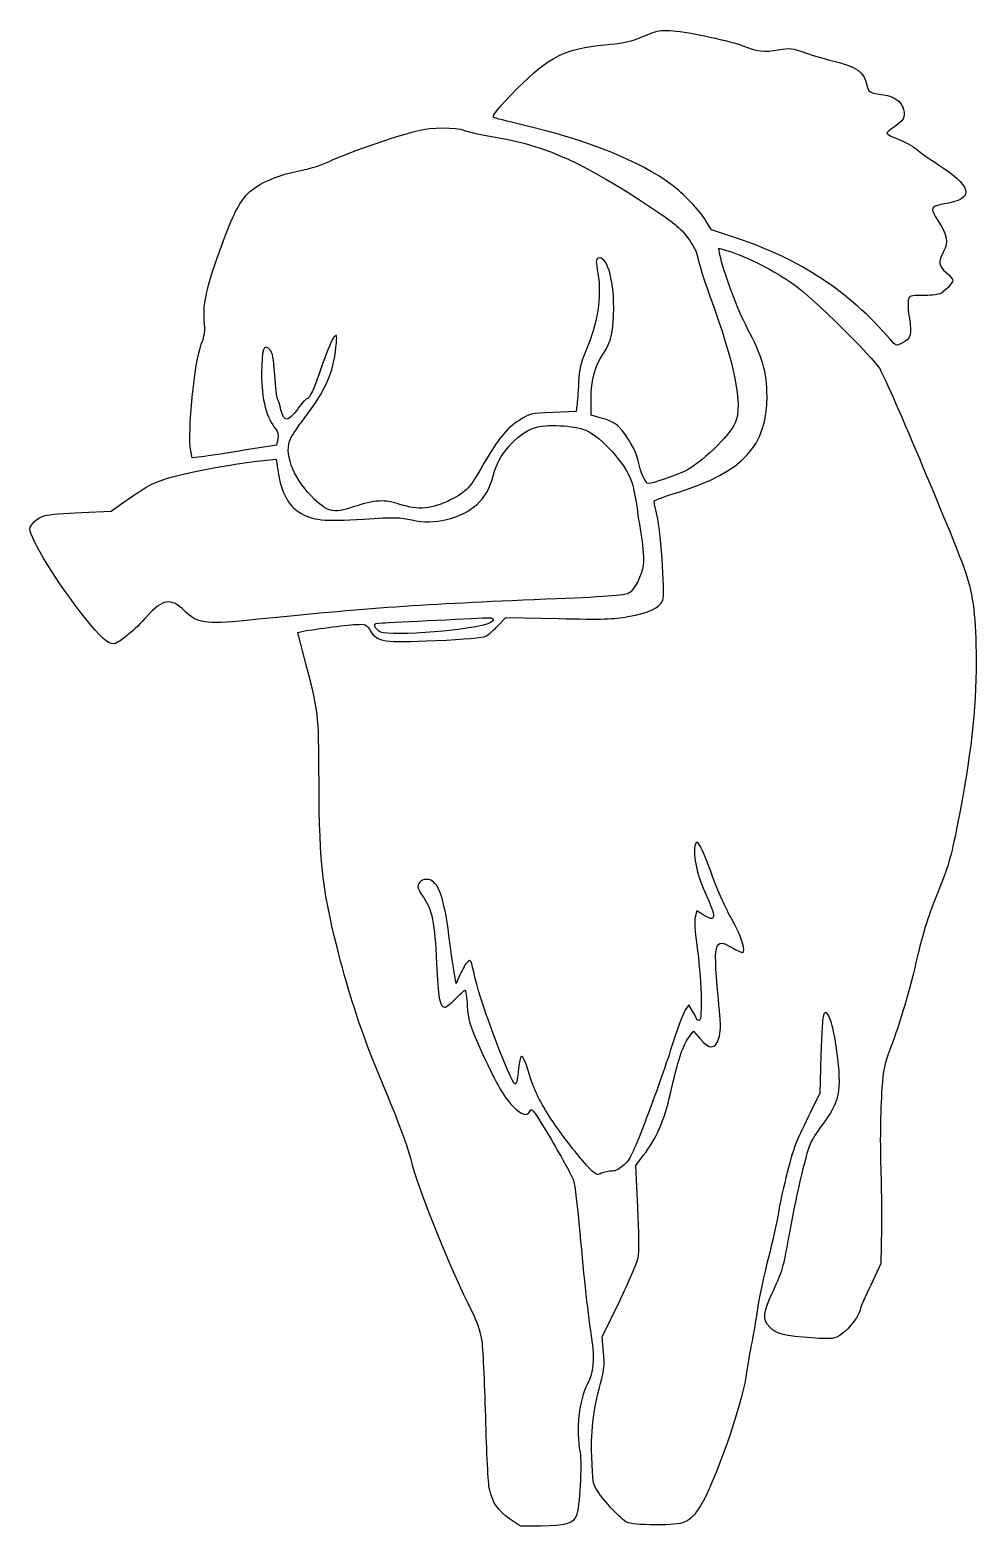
# Model space of a CAD drawing. Header units: centimetres. Extents: x -11.1 to 6.6, y -15.8 to 12.2.
import ezdxf

# ---------------------------------------------------------------- set-up
doc = ezdxf.new("R2010")
doc.units = ezdxf.units.CM
doc.header["$MEASUREMENT"] = 0
doc.layers.add('Layer 1', color=7, linetype='Continuous')

msp = doc.modelspace()

# ---------------------------------------------------------------- linework, layer by layer
at = {"layer": 'Layer 1'}
for points, knots in [([(0.52917, 12.192), (0.46214, 12.16378), (0.32456, 12.11086), (0.22225, 12.06853), (0.22225, 12.06853), (0.10936, 12.02267), (-0.11994, 11.98034), (-0.37394, 11.95917), (-0.37394, 11.95917), (-1.12183, 11.88861), (-1.43227, 11.73339), (-2.01788, 11.14073), (-2.01788, 11.14073), (-2.37066, 10.78442), (-2.49413, 10.63273), (-2.46238, 10.59745), (-2.46238, 10.59745), (-2.4518, 10.59039), (-2.20838, 10.52689), (-1.92616, 10.45987), (-1.92616, 10.45987), (-0.72672, 10.18118), (0.29634, 9.77195), (0.86431, 9.34509), (0.86431, 9.34509), (1.10067, 9.1687), (1.37937, 8.8759), (1.51342, 8.66423), (1.51342, 8.66423), (1.51342, 8.66423), (1.62278, 8.49137), (1.62278, 8.49137), (1.62278, 8.49137), (1.62278, 8.49137), (2.08845, 8.33615), (2.08845, 8.33615), (2.08845, 8.33615), (3.2632, 7.95162), (4.19806, 7.33779), (4.96359, 6.44526), (4.96359, 6.44526), (5.07648, 6.31473), (5.08001, 6.31473), (5.18584, 6.36765), (5.18584, 6.36765), (5.34812, 6.45232), (5.37281, 6.5264), (5.32695, 6.82979), (5.32695, 6.82979), (5.30226, 6.97796), (5.2952, 7.13671), (5.30578, 7.18257), (5.30578, 7.18257), (5.32695, 7.26018), (5.34459, 7.26724), (5.56684, 7.26371), (5.56684, 7.26371), (5.69737, 7.26018), (5.84553, 7.27429), (5.89492, 7.29546), (5.89492, 7.29546), (5.98664, 7.33074), (6.13834, 7.49302), (6.13834, 7.55299), (6.13834, 7.55299), (6.13834, 7.57063), (6.0819, 7.63413), (6.01487, 7.6941), (6.01487, 7.6941), (5.87023, 7.82463), (5.86318, 7.88813), (5.96548, 8.08568), (5.96548, 8.08568), (6.0572, 8.2656), (6.03604, 8.38907), (5.87376, 8.6466), (5.87376, 8.6466), (5.69384, 8.92882), (5.69384, 8.92529), (6.06426, 8.99585), (6.06426, 8.99585), (6.54757, 9.08757), (6.48054, 9.32393), (5.85612, 9.72257), (5.85612, 9.72257), (5.71148, 9.81429), (5.53156, 9.94129), (5.45748, 10.00479), (5.45748, 10.00479), (5.3834, 10.06476), (5.22817, 10.14943), (5.11529, 10.19176), (5.11529, 10.19176), (4.99887, 10.23409), (4.90362, 10.28348), (4.90362, 10.30112), (4.90362, 10.30112), (4.90362, 10.32229), (4.96712, 10.3752), (5.04473, 10.42459), (5.04473, 10.42459), (5.21759, 10.53395), (5.2564, 10.60451), (5.21406, 10.74915), (5.21406, 10.74915), (5.17525, 10.90084), (5.04473, 10.99257), (4.84364, 11.02079), (4.84364, 11.02079), (4.57553, 11.0596), (4.55436, 11.07371), (4.52967, 11.20423), (4.52967, 11.20423), (4.48381, 11.45117), (4.33211, 11.55701), (3.88409, 11.65931), (3.88409, 11.65931), (3.75709, 11.69106), (3.52778, 11.75456), (3.37962, 11.80748), (3.37962, 11.80748), (3.12562, 11.8992), (3.09387, 11.90273), (2.86809, 11.86392), (2.86809, 11.86392), (2.61409, 11.81806), (2.45887, 11.83923), (2.20487, 11.94153), (2.20487, 11.94153), (2.01084, 12.0262), (1.1924, 12.19906), (0.89959, 12.22375), (0.89959, 12.22375), (0.73026, 12.23786), (0.61384, 12.22728), (0.52917, 12.192)], [0, 0, 0, 0, 0.02857143, 0.02857143, 0.02857143, 0.02857143, 0.05714286, 0.05714286, 0.05714286, 0.05714286, 0.08571429, 0.08571429, 0.08571429, 0.08571429, 0.11428571, 0.11428571, 0.11428571, 0.11428571, 0.14285714, 0.14285714, 0.14285714, 0.14285714, 0.17142857, 0.17142857, 0.17142857, 0.17142857, 0.2, 0.2, 0.2, 0.2, 0.22857143, 0.22857143, 0.22857143, 0.22857143, 0.25714286, 0.25714286, 0.25714286, 0.25714286, 0.28571429, 0.28571429, 0.28571429, 0.28571429, 0.31428571, 0.31428571, 0.31428571, 0.31428571, 0.34285714, 0.34285714, 0.34285714, 0.34285714, 0.37142857, 0.37142857, 0.37142857, 0.37142857, 0.4, 0.4, 0.4, 0.4, 0.42857143, 0.42857143, 0.42857143, 0.42857143, 0.45714286, 0.45714286, 0.45714286, 0.45714286, 0.48571429, 0.48571429, 0.48571429, 0.48571429, 0.51428571, 0.51428571, 0.51428571, 0.51428571, 0.54285714, 0.54285714, 0.54285714, 0.54285714, 0.57142857, 0.57142857, 0.57142857, 0.57142857, 0.6, 0.6, 0.6, 0.6, 0.62857143, 0.62857143, 0.62857143, 0.62857143, 0.65714286, 0.65714286, 0.65714286, 0.65714286, 0.68571429, 0.68571429, 0.68571429, 0.68571429, 0.71428571, 0.71428571, 0.71428571, 0.71428571, 0.74285714, 0.74285714, 0.74285714, 0.74285714, 0.77142857, 0.77142857, 0.77142857, 0.77142857, 0.8, 0.8, 0.8, 0.8, 0.82857143, 0.82857143, 0.82857143, 0.82857143, 0.85714286, 0.85714286, 0.85714286, 0.85714286, 0.88571429, 0.88571429, 0.88571429, 0.88571429, 0.91428571, 0.91428571, 0.91428571, 0.91428571, 0.94285714, 0.94285714, 0.94285714, 0.94285714, 1, 1, 1, 1]), ([(-3.89467, 10.3505), (-4.25098, 10.26583), (-5.334, 9.88483), (-5.53861, 9.77547), (-5.53861, 9.77547), (-5.65855, 9.71197), (-5.87728, 9.64494), (-6.10305, 9.59908), (-6.10305, 9.59908), (-6.55461, 9.50736), (-6.93208, 9.3345), (-7.10141, 9.13694), (-7.10141, 9.13694), (-7.26016, 8.94997), (-7.36952, 8.71713), (-7.60235, 8.07155), (-7.60235, 8.07155), (-7.84224, 7.40127), (-7.90574, 7.11552), (-7.88104, 6.79097), (-7.88104, 6.79097), (-7.8634, 6.58636), (-7.87398, 6.50875), (-7.93748, 6.35), (-7.93748, 6.35), (-8.06448, 6.02544), (-8.19854, 4.69547), (-8.13504, 4.35681), (-8.13504, 4.35681), (-8.13504, 4.35681), (-8.11035, 4.22275), (-8.11035, 4.22275), (-8.11035, 4.22275), (-8.11035, 4.22275), (-7.92691, 4.24392), (-7.92691, 4.24392), (-7.92691, 4.24392), (-7.8246, 4.2545), (-7.4683, 4.31095), (-7.13669, 4.36386), (-7.13669, 4.36386), (-7.13669, 4.36386), (-6.52638, 4.46264), (-6.52638, 4.46264), (-6.52638, 4.46264), (-6.52638, 4.46264), (-6.50521, 4.57906), (-6.50521, 4.57906), (-6.50521, 4.57906), (-6.4911, 4.65667), (-6.49815, 4.71312), (-6.53696, 4.75545), (-6.53696, 4.75545), (-6.71688, 4.96359), (-6.8086, 5.31284), (-6.8086, 5.80673), (-6.8086, 5.80673), (-6.8086, 6.25476), (-6.76627, 6.3747), (-6.65338, 6.2477), (-6.65338, 6.2477), (-6.60046, 6.19126), (-6.58282, 6.09248), (-6.56166, 5.77498), (-6.56166, 5.77498), (-6.54755, 5.55273), (-6.52638, 5.35517), (-6.51227, 5.33048), (-6.51227, 5.33048), (-6.49816, 5.30579), (-6.46641, 5.21406), (-6.44524, 5.12234), (-6.44524, 5.12234), (-6.38527, 4.88951), (-6.31824, 4.89303), (-6.13832, 5.1294), (-6.13832, 5.1294), (-6.06071, 5.23876), (-5.97957, 5.32696), (-5.96193, 5.32696), (-5.96193, 5.32696), (-5.90901, 5.32696), (-5.83493, 5.49629), (-5.6656, 5.98313), (-5.6656, 5.98313), (-5.57741, 6.23007), (-5.48216, 6.45585), (-5.45041, 6.4876), (-5.45041, 6.4876), (-5.39397, 6.54052), (-5.39044, 6.52641), (-5.41513, 6.2971), (-5.41513, 6.2971), (-5.46452, 5.81732), (-5.61269, 5.48571), (-6.01132, 4.95654), (-6.01132, 4.95654), (-6.11715, 4.82248), (-6.22651, 4.65668), (-6.26179, 4.58965), (-6.26179, 4.58965), (-6.39585, 4.32507), (-6.23357, 3.87351), (-5.87373, 3.50309), (-5.87373, 3.50309), (-5.58445, 3.20676), (-5.46804, 3.17501), (-5.09056, 3.30201), (-5.09056, 3.30201), (-4.68134, 3.43607), (-4.50142, 3.44665), (-4.21567, 3.3514), (-4.21567, 3.3514), (-3.86995, 3.23498), (-3.61595, 3.25968), (-3.26317, 3.43959), (-3.26317, 3.43959), (-2.95978, 3.59481), (-2.91039, 3.65126), (-2.64934, 4.10987), (-2.64934, 4.10987), (-2.38476, 4.56495), (-2.2119, 4.78015), (-1.98612, 4.92479), (-1.98612, 4.92479), (-1.78856, 5.05179), (-1.77445, 5.05179), (-1.35112, 5.07296), (-1.35112, 5.07296), (-1.35112, 5.07296), (-0.9172, 5.0906), (-0.9172, 5.0906), (-0.9172, 5.0906), (-0.9172, 5.0906), (-0.90309, 5.19996), (-0.90309, 5.19996), (-0.90309, 5.19996), (-0.89251, 5.25993), (-0.8784, 5.45396), (-0.87134, 5.62682), (-0.87134, 5.62682), (-0.85723, 5.89493), (-0.83606, 5.99018), (-0.73376, 6.22654), (-0.73376, 6.22654), (-0.51857, 6.71337), (-0.4339, 7.25312), (-0.50798, 7.67293), (-0.50798, 7.67293), (-0.55031, 7.90576), (-0.54679, 7.94457), (-0.50445, 7.96221), (-0.50445, 7.96221), (-0.34923, 8.02218), (-0.21164, 7.59179), (-0.21164, 7.03088), (-0.21164, 7.03088), (-0.21164, 6.60755), (-0.26103, 6.38882), (-0.40567, 6.17716), (-0.40567, 6.17716), (-0.56795, 5.94433), (-0.63498, 5.69033), (-0.63498, 5.32697), (-0.63498, 5.32697), (-0.63498, 5.32697), (-0.63498, 5.02005), (-0.63498, 5.02005), (-0.63498, 5.02005), (-0.63498, 5.02005), (-0.41979, 4.96008), (-0.41979, 4.96008), (-0.41979, 4.96008), (-0.28573, 4.9248), (-0.17285, 4.86483), (-0.1164, 4.80486), (-0.1164, 4.80486), (0.05293, 4.62142), (0.21521, 4.33567), (0.24696, 4.16633), (0.24696, 4.16633), (0.28224, 3.96877), (0.38454, 3.73947), (0.43746, 3.73947), (0.43746, 3.73947), (0.50096, 3.73947), (0.93488, 3.88411), (1.11127, 3.96878), (1.11127, 3.96878), (1.4076, 4.10636), (1.96146, 4.63553), (2.06377, 4.87895), (2.06377, 4.87895), (2.20841, 5.2282), (2.06377, 5.94787), (1.59105, 7.24962), (1.59105, 7.24962), (1.47816, 7.56006), (1.37586, 7.88462), (1.36174, 7.97281), (1.36174, 7.97281), (1.3441, 8.07864), (1.28766, 8.19506), (1.17124, 8.34675), (1.17124, 8.34675), (1.03718, 8.52667), (0.91018, 8.6325), (0.47627, 8.91825), (0.47627, 8.91825), (-0.75492, 9.73669), (-1.46401, 10.06125), (-2.35654, 10.21647), (-2.35654, 10.21647), (-2.64229, 10.26233), (-2.9351, 10.32583), (-3.00918, 10.35405), (-3.00918, 10.35405), (-3.17499, 10.42108), (-3.61596, 10.41755), (-3.89465, 10.35052), (-3.89465, 10.35052), (-3.89465, 10.35052), (-3.89467, 10.3505), (-3.89467, 10.3505)], [0, 0, 0, 0, 0.01754386, 0.01754386, 0.01754386, 0.01754386, 0.03508772, 0.03508772, 0.03508772, 0.03508772, 0.05263158, 0.05263158, 0.05263158, 0.05263158, 0.07017544, 0.07017544, 0.07017544, 0.07017544, 0.0877193, 0.0877193, 0.0877193, 0.0877193, 0.10526316, 0.10526316, 0.10526316, 0.10526316, 0.12280702, 0.12280702, 0.12280702, 0.12280702, 0.14035088, 0.14035088, 0.14035088, 0.14035088, 0.15789474, 0.15789474, 0.15789474, 0.15789474, 0.1754386, 0.1754386, 0.1754386, 0.1754386, 0.19298246, 0.19298246, 0.19298246, 0.19298246, 0.21052632, 0.21052632, 0.21052632, 0.21052632, 0.22807018, 0.22807018, 0.22807018, 0.22807018, 0.24561404, 0.24561404, 0.24561404, 0.24561404, 0.26315789, 0.26315789, 0.26315789, 0.26315789, 0.28070175, 0.28070175, 0.28070175, 0.28070175, 0.29824561, 0.29824561, 0.29824561, 0.29824561, 0.31578947, 0.31578947, 0.31578947, 0.31578947, 0.33333333, 0.33333333, 0.33333333, 0.33333333, 0.35087719, 0.35087719, 0.35087719, 0.35087719, 0.36842105, 0.36842105, 0.36842105, 0.36842105, 0.38596491, 0.38596491, 0.38596491, 0.38596491, 0.40350877, 0.40350877, 0.40350877, 0.40350877, 0.42105263, 0.42105263, 0.42105263, 0.42105263, 0.43859649, 0.43859649, 0.43859649, 0.43859649, 0.45614035, 0.45614035, 0.45614035, 0.45614035, 0.47368421, 0.47368421, 0.47368421, 0.47368421, 0.49122807, 0.49122807, 0.49122807, 0.49122807, 0.50877193, 0.50877193, 0.50877193, 0.50877193, 0.52631579, 0.52631579, 0.52631579, 0.52631579, 0.54385965, 0.54385965, 0.54385965, 0.54385965, 0.56140351, 0.56140351, 0.56140351, 0.56140351, 0.57894737, 0.57894737, 0.57894737, 0.57894737, 0.59649123, 0.59649123, 0.59649123, 0.59649123, 0.61403509, 0.61403509, 0.61403509, 0.61403509, 0.63157895, 0.63157895, 0.63157895, 0.63157895, 0.64912281, 0.64912281, 0.64912281, 0.64912281, 0.66666667, 0.66666667, 0.66666667, 0.66666667, 0.68421053, 0.68421053, 0.68421053, 0.68421053, 0.70175439, 0.70175439, 0.70175439, 0.70175439, 0.71929825, 0.71929825, 0.71929825, 0.71929825, 0.73684211, 0.73684211, 0.73684211, 0.73684211, 0.75438596, 0.75438596, 0.75438596, 0.75438596, 0.77192982, 0.77192982, 0.77192982, 0.77192982, 0.78947368, 0.78947368, 0.78947368, 0.78947368, 0.80701754, 0.80701754, 0.80701754, 0.80701754, 0.8245614, 0.8245614, 0.8245614, 0.8245614, 0.84210526, 0.84210526, 0.84210526, 0.84210526, 0.85964912, 0.85964912, 0.85964912, 0.85964912, 0.87719298, 0.87719298, 0.87719298, 0.87719298, 0.89473684, 0.89473684, 0.89473684, 0.89473684, 0.9122807, 0.9122807, 0.9122807, 0.9122807, 0.92982456, 0.92982456, 0.92982456, 0.92982456, 0.94736842, 0.94736842, 0.94736842, 0.94736842, 0.96491228, 0.96491228, 0.96491228, 0.96491228, 1, 1, 1, 1]), ([(1.778, 8.02569), (1.83797, 7.71877), (2.10256, 7.00616), (2.28953, 6.65338), (2.28953, 6.65338), (2.57528, 6.11716), (2.65995, 5.82788), (2.65995, 5.37985), (2.65995, 5.37985), (2.66348, 4.44852), (2.20487, 3.95463), (1.00542, 3.58068), (1.00542, 3.58068), (0.77259, 3.5066), (0.5715, 3.43604), (0.55386, 3.42546), (0.55386, 3.42546), (0.53975, 3.41135), (0.55386, 3.32315), (0.58208, 3.22438), (0.58208, 3.22438), (0.66322, 2.95627), (0.75847, 1.67921), (0.70555, 1.55221), (0.70555, 1.55221), (0.64911, 1.41463), (0.45155, 1.3229), (0.05291, 1.24882), (0.05291, 1.24882), (-0.21873, 1.19943), (-0.40923, 1.19238), (-1.24884, 1.21354), (-1.24884, 1.21354), (-1.24884, 1.21354), (-2.23309, 1.23471), (-2.23309, 1.23471), (-2.23309, 1.23471), (-2.23309, 1.23471), (-2.37773, 1.07949), (-2.37773, 1.07949), (-2.37773, 1.07949), (-2.45887, 0.99482), (-2.56117, 0.90663), (-2.60704, 0.88193), (-2.60704, 0.88193), (-2.66348, 0.85371), (-2.9951, 0.82549), (-3.5419, 0.80079), (-3.5419, 0.80079), (-4.53673, 0.75846), (-4.63198, 0.77257), (-4.76604, 0.97718), (-4.76604, 0.97718), (-4.85071, 1.10771), (-4.85776, 1.11124), (-5.04473, 1.10065), (-5.04473, 1.10065), (-5.22817, 1.09007), (-5.88787, 1.0054), (-6.0572, 0.97012), (-6.0572, 0.97012), (-6.0572, 0.97012), (-6.13128, 0.95248), (-6.13128, 0.95248), (-6.13128, 0.95248), (-6.13128, 0.95248), (-6.01134, 0.48681), (-6.01134, 0.48681), (-6.01134, 0.48681), (-5.72912, -0.58916), (-5.74323, -0.49391), (-5.73265, -1.85211), (-5.73265, -1.85211), (-5.72559, -3.43255), (-5.66562, -3.91233), (-5.32696, -5.2035), (-5.32696, -5.2035), (-5.15057, -5.87731), (-4.92479, -6.56522), (-4.69196, -7.12614), (-4.69196, -7.12614), (-4.19454, -8.33617), (-4.08518, -8.62545), (-3.97229, -9.04878), (-3.97229, -9.04878), (-3.83118, -9.585), (-3.25968, -10.982), (-2.86104, -11.77575), (-2.86104, -11.77575), (-2.77285, -11.94861), (-2.70582, -12.14969), (-2.68112, -12.29433), (-2.68112, -12.29433), (-2.65995, -12.42486), (-2.6282, -13.07044), (-2.61056, -13.73366), (-2.61056, -13.73366), (-2.59292, -14.39688), (-2.56117, -15.01072), (-2.54, -15.09185), (-2.54, -15.09185), (-2.47297, -15.36349), (-2.38125, -15.50107), (-2.16253, -15.64924), (-2.16253, -15.64924), (-2.16253, -15.64924), (-1.95792, -15.78682), (-1.95792, -15.78682), (-1.95792, -15.78682), (-1.95792, -15.78682), (-1.56986, -15.78682), (-1.56986, -15.78682), (-1.56986, -15.78682), (-1.13594, -15.78682), (-0.96661, -15.73743), (-0.91369, -15.59985), (-0.91369, -15.59985), (-0.85019, -15.43757), (-0.80433, -14.62266), (-0.84313, -14.40393), (-0.84313, -14.40393), (-0.92427, -13.9806), (-0.8643, -13.43379), (-0.70555, -13.12335), (-0.70555, -13.12335), (-0.59266, -12.9011), (-0.56797, -12.67179), (-0.62088, -12.31902), (-0.62088, -12.31902), (-0.69849, -11.80749), (-0.76905, -11.17602), (-0.84666, -10.28702), (-0.84666, -10.28702), (-0.88899, -9.82488), (-0.94191, -9.38391), (-0.9666, -9.30983), (-0.9666, -9.30983), (-0.99129, -9.23575), (-1.17827, -8.89708), (-1.37935, -8.55489), (-1.37935, -8.55489), (-1.69332, -8.02572), (-1.74977, -7.94458), (-1.77799, -8.00808), (-1.77799, -8.00808), (-1.82738, -8.12097), (-1.94027, -8.09275), (-2.10255, -7.92341), (-2.10255, -7.92341), (-2.28599, -7.72938), (-2.43416, -7.4648), (-2.71991, -6.82627), (-2.71991, -6.82627), (-2.91747, -6.38177), (-2.94216, -6.30416), (-2.95627, -6.03958), (-2.95627, -6.03958), (-2.96333, -5.88083), (-2.98449, -5.7503), (-2.99508, -5.7503), (-2.99508, -5.7503), (-3.00919, -5.7503), (-3.09033, -5.82086), (-3.175, -5.90905), (-3.175, -5.90905), (-3.25967, -5.99724), (-3.35139, -6.0678), (-3.37608, -6.0678), (-3.37608, -6.0678), (-3.47133, -6.0678), (-3.50308, -5.89847), (-3.5313, -5.2423), (-3.5313, -5.2423), (-3.56305, -4.49441), (-3.61597, -4.2263), (-3.77824, -4.00758), (-3.77824, -4.00758), (-3.83468, -3.92997), (-3.88055, -3.83825), (-3.88055, -3.8065), (-3.88055, -3.8065), (-3.88055, -3.72183), (-3.79236, -3.66186), (-3.68299, -3.67597), (-3.68299, -3.67597), (-3.50307, -3.69714), (-3.39018, -4.00758), (-3.29846, -4.72725), (-3.29846, -4.72725), (-3.26671, -4.9495), (-3.2279, -5.24231), (-3.20674, -5.37989), (-3.20674, -5.37989), (-3.20674, -5.37989), (-3.16441, -5.62683), (-3.16441, -5.62683), (-3.16441, -5.62683), (-3.16441, -5.62683), (-3.0868, -5.45044), (-3.0868, -5.45044), (-3.0868, -5.45044), (-3.04447, -5.35166), (-2.98449, -5.25288), (-2.95274, -5.22466), (-2.95274, -5.22466), (-2.88218, -5.16822), (-2.89277, -5.1541), (-2.80457, -5.53158), (-2.80457, -5.53158), (-2.69168, -6.029), (-2.14488, -7.47539), (-2.06021, -7.50361), (-2.06021, -7.50361), (-2.03552, -7.51067), (-2.01435, -7.42953), (-2.00024, -7.28489), (-2.00024, -7.28489), (-1.96496, -6.90036), (-1.92616, -6.89331), (-1.8168, -7.25314), (-1.8168, -7.25314), (-1.71449, -7.59533), (-1.61924, -7.79289), (-1.42169, -8.10686), (-1.42169, -8.10686), (-1.2453, -8.38203), (-0.92075, -8.80536), (-0.71261, -9.03467), (-0.71261, -9.03467), (-0.5468, -9.21459), (-0.53269, -9.22164), (-0.4445, -9.17931), (-0.4445, -9.17931), (-0.39158, -9.15462), (-0.30339, -9.13698), (-0.24342, -9.13698), (-0.24342, -9.13698), (-0.17639, -9.13698), (-0.09878, -9.09817), (-0.01764, -9.02056), (-0.01764, -9.02056), (0.08467, -8.92884), (0.15522, -8.78773), (0.37042, -8.22681), (0.37042, -8.22681), (0.51506, -7.85287), (0.73025, -7.24962), (0.84667, -6.88625), (0.84667, -6.88625), (0.96309, -6.52289), (1.09009, -6.18069), (1.12536, -6.12425), (1.12536, -6.12425), (1.12536, -6.12425), (1.19239, -6.02194), (1.19239, -6.02194), (1.19239, -6.02194), (1.19239, -6.02194), (1.26647, -6.14188), (1.26647, -6.14188), (1.26647, -6.14188), (1.3088, -6.20891), (1.34055, -6.27241), (1.34055, -6.28652), (1.34055, -6.28652), (1.34055, -6.30416), (1.36172, -6.31474), (1.38994, -6.31474), (1.38994, -6.31474), (1.45697, -6.31474), (1.42875, -5.47513), (1.34408, -4.90363), (1.34408, -4.90363), (1.30527, -4.63552), (1.29469, -4.45913), (1.31233, -4.38152), (1.31233, -4.38152), (1.31233, -4.38152), (1.34408, -4.2651), (1.34408, -4.2651), (1.34408, -4.2651), (1.34408, -4.2651), (1.4605, -4.33566), (1.4605, -4.33566), (1.4605, -4.33566), (1.71097, -4.49088), (1.71803, -4.40269), (1.49578, -3.9088), (1.49578, -3.9088), (1.3335, -3.54897), (1.25942, -3.16797), (1.31939, -3.01274), (1.31939, -3.01274), (1.34056, -2.95982), (1.35114, -2.96335), (1.41111, -3.0586), (1.41111, -3.0586), (1.44639, -3.11857), (1.54869, -3.36904), (1.64042, -3.61952), (1.64042, -3.61952), (1.72861, -3.86999), (1.89089, -4.22983), (2.00025, -4.42033), (2.00025, -4.42033), (2.17664, -4.73783), (2.27894, -5.04475), (2.20133, -5.04475), (2.20133, -5.04475), (2.18369, -5.04475), (2.09902, -5.00594), (2.01436, -4.95656), (2.01436, -4.95656), (1.66158, -4.75195), (1.64394, -4.82603), (1.76389, -6.08545), (1.76389, -6.08545), (1.79564, -6.42412), (1.79564, -6.53701), (1.75683, -6.64989), (1.75683, -6.64989), (1.6898, -6.85803), (1.57691, -6.86156), (1.41111, -6.664), (1.41111, -6.664), (1.41111, -6.664), (1.28058, -6.51583), (1.28058, -6.51583), (1.28058, -6.51583), (1.28058, -6.51583), (1.19239, -6.63577), (1.19239, -6.63577), (1.19239, -6.63577), (1.08303, -6.78394), (0.98778, -7.06969), (0.8502, -7.68352), (0.8502, -7.68352), (0.73378, -8.19505), (0.58914, -8.52666), (0.3422, -8.84769), (0.3422, -8.84769), (0.3422, -8.84769), (0.20109, -9.03466), (0.20109, -9.03466), (0.20109, -9.03466), (0.20109, -9.03466), (0.2399, -9.81783), (0.2399, -9.81783), (0.2399, -9.81783), (0.26107, -10.2835), (0.26459, -10.6645), (0.24696, -10.75975), (0.24696, -10.75975), (0.22932, -10.84794), (0.07057, -11.21483), (-0.10582, -11.57819), (-0.10582, -11.57819), (-0.10582, -11.57819), (-0.42685, -12.24141), (-0.42685, -12.24141), (-0.42685, -12.24141), (-0.42685, -12.24141), (-0.40216, -12.53422), (-0.40216, -12.53422), (-0.40216, -12.53422), (-0.38452, -12.75294), (-0.39158, -12.87641), (-0.43391, -13.02105), (-0.43391, -13.02105), (-0.58913, -13.55022), (-0.63852, -13.95238), (-0.62441, -14.48155), (-0.62441, -14.48155), (-0.60677, -14.95427), (-0.59972, -15.00719), (-0.51858, -15.12713), (-0.51858, -15.12713), (-0.39158, -15.32469), (-0.07408, -15.65982), (0.03175, -15.71274), (0.03175, -15.71274), (0.09172, -15.74449), (0.27869, -15.76213), (0.58208, -15.76213), (0.58208, -15.76213), (1.12889, -15.76566), (1.20297, -15.73391), (1.41464, -15.40582), (1.41464, -15.40582), (1.66158, -15.02482), (2.19075, -13.51846), (2.26131, -12.99988), (2.26131, -12.99988), (2.27895, -12.8623), (2.32481, -12.59419), (2.36362, -12.40016), (2.36362, -12.40016), (2.40243, -12.20613), (2.45887, -11.88158), (2.48709, -11.67697), (2.48709, -11.67697), (2.51884, -11.47236), (2.60351, -11.06666), (2.68112, -10.77739), (2.68112, -10.77739), (2.7552, -10.48458), (2.8434, -10.09653), (2.87515, -9.91308), (2.87515, -9.91308), (2.94923, -9.47211), (3.12209, -8.7983), (3.21029, -8.58664), (3.21029, -8.58664), (3.25262, -8.49139), (3.36904, -8.24797), (3.46782, -8.04689), (3.46782, -8.04689), (3.46782, -8.04689), (3.65126, -7.68), (3.65126, -7.68), (3.65126, -7.68), (3.65126, -7.68), (3.6689, -6.97092), (3.6689, -6.97092), (3.6689, -6.97092), (3.67948, -6.55111), (3.70065, -6.23361), (3.72534, -6.19481), (3.72534, -6.19481), (3.7959, -6.07839), (3.90173, -6.38531), (3.96876, -6.89331), (3.96876, -6.89331), (4.06754, -7.63414), (4.02168, -7.85287), (3.67948, -8.29737), (3.67948, -8.29737), (3.59481, -8.41026), (3.49956, -8.55843), (3.47134, -8.62545), (3.47134, -8.62545), (3.3902, -8.81948), (3.18559, -9.70848), (3.06917, -10.38228), (3.06917, -10.38228), (2.97392, -10.92203), (2.94217, -11.03139), (2.78695, -11.35947), (2.78695, -11.35947), (2.58234, -11.79339), (2.56823, -11.90628), (2.70934, -12.05797), (2.70934, -12.05797), (2.83634, -12.19203), (2.98803, -12.23083), (3.49956, -12.26258), (3.49956, -12.26258), (3.90878, -12.28727), (3.91584, -12.28727), (4.05695, -12.19202), (4.05695, -12.19202), (4.20159, -12.09677), (4.40973, -11.81455), (4.40973, -11.7193), (4.40973, -11.7193), (4.40973, -11.69108), (4.49792, -11.48999), (4.60376, -11.27127), (4.60376, -11.27127), (4.60376, -11.27127), (4.79426, -10.8691), (4.79426, -10.8691), (4.79426, -10.8691), (4.79426, -10.8691), (4.80132, -10.20588), (4.80132, -10.20588), (4.80132, -10.20588), (4.80485, -9.84252), (4.80132, -9.38391), (4.79426, -9.18988), (4.79426, -9.18988), (4.77309, -8.63602), (4.78015, -8.02571), (4.8119, -7.58474), (4.8119, -7.58474), (4.83659, -7.24255), (4.86129, -7.1226), (4.97418, -6.82627), (4.97418, -6.82627), (5.1541, -6.3606), (5.33049, -5.7503), (5.48571, -5.08355), (5.48571, -5.08355), (5.56685, -4.72372), (5.67974, -4.36388), (5.81732, -4.02522), (5.81732, -4.02522), (6.06074, -3.42197), (6.10307, -3.2738), (6.22301, -2.6635), (6.22301, -2.6635), (6.48407, -1.33), (6.57579, -0.52567), (6.57579, 0.42331), (6.57579, 0.42331), (6.57226, 1.23117), (6.5264, 1.63334), (6.37823, 2.08137), (6.37823, 2.08137), (6.23006, 2.53293), (4.93537, 5.60915), (4.77662, 5.88079), (4.77662, 5.88079), (4.64609, 6.10657), (3.5172, 7.21782), (3.15737, 7.47535), (3.15737, 7.47535), (2.81518, 7.71877), (2.2472, 8.00804), (1.94381, 8.09271), (1.94381, 8.09271), (1.94381, 8.09271), (1.75684, 8.14915), (1.75684, 8.14915), (1.75684, 8.14915), (1.75684, 8.14915), (1.77801, 8.02568), (1.77801, 8.02568), (1.77801, 8.02568), (1.77801, 8.02568), (1.778, 8.02569), (1.778, 8.02569)], [0, 0, 0, 0, 0.00746269, 0.00746269, 0.00746269, 0.00746269, 0.01492537, 0.01492537, 0.01492537, 0.01492537, 0.02238806, 0.02238806, 0.02238806, 0.02238806, 0.02985075, 0.02985075, 0.02985075, 0.02985075, 0.03731343, 0.03731343, 0.03731343, 0.03731343, 0.04477612, 0.04477612, 0.04477612, 0.04477612, 0.05223881, 0.05223881, 0.05223881, 0.05223881, 0.05970149, 0.05970149, 0.05970149, 0.05970149, 0.06716418, 0.06716418, 0.06716418, 0.06716418, 0.07462687, 0.07462687, 0.07462687, 0.07462687, 0.08208955, 0.08208955, 0.08208955, 0.08208955, 0.08955224, 0.08955224, 0.08955224, 0.08955224, 0.09701493, 0.09701493, 0.09701493, 0.09701493, 0.10447761, 0.10447761, 0.10447761, 0.10447761, 0.1119403, 0.1119403, 0.1119403, 0.1119403, 0.11940299, 0.11940299, 0.11940299, 0.11940299, 0.12686567, 0.12686567, 0.12686567, 0.12686567, 0.13432836, 0.13432836, 0.13432836, 0.13432836, 0.14179104, 0.14179104, 0.14179104, 0.14179104, 0.14925373, 0.14925373, 0.14925373, 0.14925373, 0.15671642, 0.15671642, 0.15671642, 0.15671642, 0.1641791, 0.1641791, 0.1641791, 0.1641791, 0.17164179, 0.17164179, 0.17164179, 0.17164179, 0.17910448, 0.17910448, 0.17910448, 0.17910448, 0.18656716, 0.18656716, 0.18656716, 0.18656716, 0.19402985, 0.19402985, 0.19402985, 0.19402985, 0.20149254, 0.20149254, 0.20149254, 0.20149254, 0.20895522, 0.20895522, 0.20895522, 0.20895522, 0.21641791, 0.21641791, 0.21641791, 0.21641791, 0.2238806, 0.2238806, 0.2238806, 0.2238806, 0.23134328, 0.23134328, 0.23134328, 0.23134328, 0.23880597, 0.23880597, 0.23880597, 0.23880597, 0.24626866, 0.24626866, 0.24626866, 0.24626866, 0.25373134, 0.25373134, 0.25373134, 0.25373134, 0.26119403, 0.26119403, 0.26119403, 0.26119403, 0.26865672, 0.26865672, 0.26865672, 0.26865672, 0.2761194, 0.2761194, 0.2761194, 0.2761194, 0.28358209, 0.28358209, 0.28358209, 0.28358209, 0.29104478, 0.29104478, 0.29104478, 0.29104478, 0.29850746, 0.29850746, 0.29850746, 0.29850746, 0.30597015, 0.30597015, 0.30597015, 0.30597015, 0.31343284, 0.31343284, 0.31343284, 0.31343284, 0.32089552, 0.32089552, 0.32089552, 0.32089552, 0.32835821, 0.32835821, 0.32835821, 0.32835821, 0.3358209, 0.3358209, 0.3358209, 0.3358209, 0.34328358, 0.34328358, 0.34328358, 0.34328358, 0.35074627, 0.35074627, 0.35074627, 0.35074627, 0.35820896, 0.35820896, 0.35820896, 0.35820896, 0.36567164, 0.36567164, 0.36567164, 0.36567164, 0.37313433, 0.37313433, 0.37313433, 0.37313433, 0.38059701, 0.38059701, 0.38059701, 0.38059701, 0.3880597, 0.3880597, 0.3880597, 0.3880597, 0.39552239, 0.39552239, 0.39552239, 0.39552239, 0.40298507, 0.40298507, 0.40298507, 0.40298507, 0.41044776, 0.41044776, 0.41044776, 0.41044776, 0.41791045, 0.41791045, 0.41791045, 0.41791045, 0.42537313, 0.42537313, 0.42537313, 0.42537313, 0.43283582, 0.43283582, 0.43283582, 0.43283582, 0.44029851, 0.44029851, 0.44029851, 0.44029851, 0.44776119, 0.44776119, 0.44776119, 0.44776119, 0.45522388, 0.45522388, 0.45522388, 0.45522388, 0.46268657, 0.46268657, 0.46268657, 0.46268657, 0.47014925, 0.47014925, 0.47014925, 0.47014925, 0.47761194, 0.47761194, 0.47761194, 0.47761194, 0.48507463, 0.48507463, 0.48507463, 0.48507463, 0.49253731, 0.49253731, 0.49253731, 0.49253731, 0.5, 0.5, 0.5, 0.5, 0.50746269, 0.50746269, 0.50746269, 0.50746269, 0.51492537, 0.51492537, 0.51492537, 0.51492537, 0.52238806, 0.52238806, 0.52238806, 0.52238806, 0.52985075, 0.52985075, 0.52985075, 0.52985075, 0.53731343, 0.53731343, 0.53731343, 0.53731343, 0.54477612, 0.54477612, 0.54477612, 0.54477612, 0.55223881, 0.55223881, 0.55223881, 0.55223881, 0.55970149, 0.55970149, 0.55970149, 0.55970149, 0.56716418, 0.56716418, 0.56716418, 0.56716418, 0.57462687, 0.57462687, 0.57462687, 0.57462687, 0.58208955, 0.58208955, 0.58208955, 0.58208955, 0.58955224, 0.58955224, 0.58955224, 0.58955224, 0.59701493, 0.59701493, 0.59701493, 0.59701493, 0.60447761, 0.60447761, 0.60447761, 0.60447761, 0.6119403, 0.6119403, 0.6119403, 0.6119403, 0.61940299, 0.61940299, 0.61940299, 0.61940299, 0.62686567, 0.62686567, 0.62686567, 0.62686567, 0.63432836, 0.63432836, 0.63432836, 0.63432836, 0.64179104, 0.64179104, 0.64179104, 0.64179104, 0.64925373, 0.64925373, 0.64925373, 0.64925373, 0.65671642, 0.65671642, 0.65671642, 0.65671642, 0.6641791, 0.6641791, 0.6641791, 0.6641791, 0.67164179, 0.67164179, 0.67164179, 0.67164179, 0.67910448, 0.67910448, 0.67910448, 0.67910448, 0.68656716, 0.68656716, 0.68656716, 0.68656716, 0.69402985, 0.69402985, 0.69402985, 0.69402985, 0.70149254, 0.70149254, 0.70149254, 0.70149254, 0.70895522, 0.70895522, 0.70895522, 0.70895522, 0.71641791, 0.71641791, 0.71641791, 0.71641791, 0.7238806, 0.7238806, 0.7238806, 0.7238806, 0.73134328, 0.73134328, 0.73134328, 0.73134328, 0.73880597, 0.73880597, 0.73880597, 0.73880597, 0.74626866, 0.74626866, 0.74626866, 0.74626866, 0.75373134, 0.75373134, 0.75373134, 0.75373134, 0.76119403, 0.76119403, 0.76119403, 0.76119403, 0.76865672, 0.76865672, 0.76865672, 0.76865672, 0.7761194, 0.7761194, 0.7761194, 0.7761194, 0.78358209, 0.78358209, 0.78358209, 0.78358209, 0.79104478, 0.79104478, 0.79104478, 0.79104478, 0.79850746, 0.79850746, 0.79850746, 0.79850746, 0.80597015, 0.80597015, 0.80597015, 0.80597015, 0.81343284, 0.81343284, 0.81343284, 0.81343284, 0.82089552, 0.82089552, 0.82089552, 0.82089552, 0.82835821, 0.82835821, 0.82835821, 0.82835821, 0.8358209, 0.8358209, 0.8358209, 0.8358209, 0.84328358, 0.84328358, 0.84328358, 0.84328358, 0.85074627, 0.85074627, 0.85074627, 0.85074627, 0.85820896, 0.85820896, 0.85820896, 0.85820896, 0.86567164, 0.86567164, 0.86567164, 0.86567164, 0.87313433, 0.87313433, 0.87313433, 0.87313433, 0.88059701, 0.88059701, 0.88059701, 0.88059701, 0.8880597, 0.8880597, 0.8880597, 0.8880597, 0.89552239, 0.89552239, 0.89552239, 0.89552239, 0.90298507, 0.90298507, 0.90298507, 0.90298507, 0.91044776, 0.91044776, 0.91044776, 0.91044776, 0.91791045, 0.91791045, 0.91791045, 0.91791045, 0.92537313, 0.92537313, 0.92537313, 0.92537313, 0.93283582, 0.93283582, 0.93283582, 0.93283582, 0.94029851, 0.94029851, 0.94029851, 0.94029851, 0.94776119, 0.94776119, 0.94776119, 0.94776119, 0.95522388, 0.95522388, 0.95522388, 0.95522388, 0.96268657, 0.96268657, 0.96268657, 0.96268657, 0.97014925, 0.97014925, 0.97014925, 0.97014925, 0.97761194, 0.97761194, 0.97761194, 0.97761194, 0.98507463, 0.98507463, 0.98507463, 0.98507463, 1, 1, 1, 1]), ([(-1.69686, 4.78719), (-2.04611, 4.65666), (-2.37419, 4.27566), (-2.46592, 3.90172), (-2.46592, 3.90172), (-2.52589, 3.6583), (-2.62114, 3.48544), (-2.77284, 3.35139), (-2.77284, 3.35139), (-3.08681, 3.07622), (-3.57717, 2.95981), (-3.99345, 3.05858), (-3.99345, 3.05858), (-4.20864, 3.1115), (-4.30742, 3.11502), (-4.89656, 3.07622), (-4.89656, 3.07622), (-5.64445, 3.02683), (-5.84906, 3.048), (-6.10306, 3.20322), (-6.10306, 3.20322), (-6.30414, 3.32316), (-6.44525, 3.59128), (-6.49817, 3.94758), (-6.49817, 3.94758), (-6.49817, 3.94758), (-6.53345, 4.19805), (-6.53345, 4.19805), (-6.53345, 4.19805), (-6.53345, 4.19805), (-6.71689, 4.18041), (-6.71689, 4.18041), (-6.71689, 4.18041), (-7.70467, 4.06752), (-8.62189, 3.86997), (-8.9147, 3.70416), (-8.9147, 3.70416), (-9.01701, 3.64419), (-9.21809, 3.51366), (-9.36273, 3.41135), (-9.36273, 3.41135), (-9.36273, 3.41135), (-9.62731, 3.22085), (-9.62731, 3.22085), (-9.62731, 3.22085), (-9.62731, 3.22085), (-10.1847, 3.19968), (-10.1847, 3.19968), (-10.1847, 3.19968), (-10.49162, 3.1891), (-10.79501, 3.16087), (-10.86203, 3.14324), (-10.86203, 3.14324), (-11.00667, 3.09738), (-11.14778, 2.97391), (-11.14778, 2.88924), (-11.14778, 2.88924), (-11.14778, 2.71285), (-10.62214, 1.85913), (-10.13178, 1.2453), (-10.13178, 1.2453), (-9.81781, 0.85019), (-9.69434, 0.74083), (-9.57439, 0.74083), (-9.57439, 0.74083), (-9.48972, 0.74083), (-9.17222, 1.00541), (-8.94997, 1.25941), (-8.94997, 1.25941), (-8.67128, 1.57691), (-8.50194, 1.6016), (-8.25853, 1.36172), (-8.25853, 1.36172), (-8.01511, 1.12183), (-7.86695, 1.09714), (-7.08378, 1.17828), (-7.08378, 1.17828), (-4.73781, 1.41464), (-3.85234, 1.47461), (-1.48167, 1.57339), (-1.48167, 1.57339), (-0.39864, 1.61572), (0.00352, 1.64395), (0.05997, 1.67922), (0.05997, 1.67922), (0.17991, 1.7533), (0.3175, 2.01789), (0.34219, 2.21544), (0.34219, 2.21544), (0.35277, 2.31422), (0.33866, 2.54352), (0.30691, 2.73755), (0.30691, 2.73755), (0.27516, 2.93158), (0.23283, 3.21027), (0.21166, 3.36549), (0.21166, 3.36549), (0.18697, 3.51718), (0.14816, 3.70416), (0.12347, 3.77824), (0.12347, 3.77824), (0.00353, 4.11691), (-0.42686, 4.59668), (-0.73378, 4.7378), (-0.73378, 4.7378), (-0.94192, 4.82952), (-1.49931, 4.86127), (-1.69686, 4.78719)], [0, 0, 0, 0, 0.03571429, 0.03571429, 0.03571429, 0.03571429, 0.07142857, 0.07142857, 0.07142857, 0.07142857, 0.10714286, 0.10714286, 0.10714286, 0.10714286, 0.14285714, 0.14285714, 0.14285714, 0.14285714, 0.17857143, 0.17857143, 0.17857143, 0.17857143, 0.21428571, 0.21428571, 0.21428571, 0.21428571, 0.25, 0.25, 0.25, 0.25, 0.28571429, 0.28571429, 0.28571429, 0.28571429, 0.32142857, 0.32142857, 0.32142857, 0.32142857, 0.35714286, 0.35714286, 0.35714286, 0.35714286, 0.39285714, 0.39285714, 0.39285714, 0.39285714, 0.42857143, 0.42857143, 0.42857143, 0.42857143, 0.46428571, 0.46428571, 0.46428571, 0.46428571, 0.5, 0.5, 0.5, 0.5, 0.53571429, 0.53571429, 0.53571429, 0.53571429, 0.57142857, 0.57142857, 0.57142857, 0.57142857, 0.60714286, 0.60714286, 0.60714286, 0.60714286, 0.64285714, 0.64285714, 0.64285714, 0.64285714, 0.67857143, 0.67857143, 0.67857143, 0.67857143, 0.71428571, 0.71428571, 0.71428571, 0.71428571, 0.75, 0.75, 0.75, 0.75, 0.78571429, 0.78571429, 0.78571429, 0.78571429, 0.82142857, 0.82142857, 0.82142857, 0.82142857, 0.85714286, 0.85714286, 0.85714286, 0.85714286, 0.89285714, 0.89285714, 0.89285714, 0.89285714, 0.92857143, 0.92857143, 0.92857143, 0.92857143, 1, 1, 1, 1]), ([(-3.52778, 1.18181), (-4.00403, 1.15712), (-4.45911, 1.13595), (-4.54378, 1.13242), (-4.54378, 1.13242), (-4.67078, 1.12889), (-4.69547, 1.11831), (-4.68489, 1.06892), (-4.68489, 1.06892), (-4.67783, 1.03364), (-4.63197, 0.98425), (-4.57906, 0.95956), (-4.57906, 0.95956), (-4.38503, 0.86784), (-2.77989, 1.00189), (-2.52942, 1.13242), (-2.52942, 1.13242), (-2.4377, 1.18181), (-2.45886, 1.23473), (-2.5647, 1.22767), (-2.5647, 1.22767), (-2.62114, 1.22767), (-3.05153, 1.20298), (-3.52778, 1.18181)], [0, 0, 0, 0, 0.14285714, 0.14285714, 0.14285714, 0.14285714, 0.28571429, 0.28571429, 0.28571429, 0.28571429, 0.42857143, 0.42857143, 0.42857143, 0.42857143, 0.57142857, 0.57142857, 0.57142857, 0.57142857, 0.71428571, 0.71428571, 0.71428571, 0.71428571, 1, 1, 1, 1])]:
    msp.add_open_spline(points, degree=3, knots=knots, dxfattribs=at)

doc.saveas('drawing.dxf')
